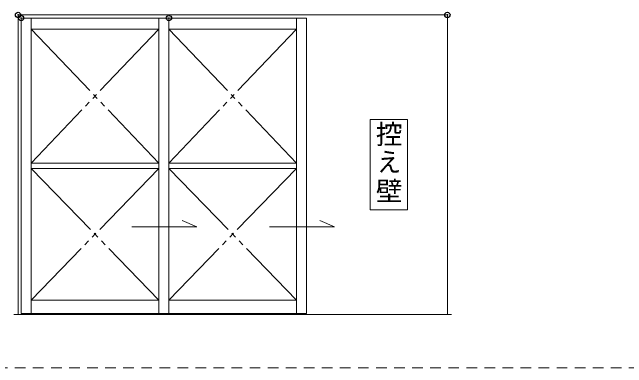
# Model space of a CAD drawing. Units: millimetres on the paper. Extents: x -303 to 303, y -152 to 152.
# Drawn here: x -186.1 to -128.3, y 44 to 77.5 of the extents above; entities that cross this region are included whole.
import ezdxf
from ezdxf.enums import TextEntityAlignment as Align

# ---------------------------------------------------------------- set-up
doc = ezdxf.new("R2010")
doc.units = ezdxf.units.MM
doc.header["$PDMODE"] = 32
doc.header["$PDSIZE"] = 0.5
doc.linetypes.add('USER1', pattern=[10.5, 8, -0.5, 0.5, -0.5, 0.5, -0.5])
doc.linetypes.add('USER2', pattern=[1.7, 1, -0.7])
doc.layers.add('0-0_3一般', color=7, linetype='Continuous', lineweight=15)
doc.layers.add('0-4_Defpoints', color=7, linetype='Continuous')
doc.styles.add('ＭＳ Ｐゴシック', font='')
doc.styles.get('ＭＳ Ｐゴシック').set_extended_font_data('MS PGothic')

# ---------------------------------------------------------------- blocks, each defined once
blk = doc.blocks.new('グループ-5')
at = {"layer": '0-0_3一般', "linetype": 'USER2'}
blk.add_line((-190, 44), (190, 44), dxfattribs=at)
blk = doc.blocks.new('グループ-15')
at = {"layer": '0-0_3一般'}
blk.add_lwpolyline([(-63.043, 67.35), (-63.043, 58.85), (-59.543, 58.85), (-59.543, 67.35)], close=True, dxfattribs=at)
at = {"layer": '0-0_3一般', "style": 'ＭＳ Ｐゴシック'}
for s, p in [('控', (-62.518, 64.507)), ('壁', (-62.518, 59.154))]:
    blk.add_text(s, height=1.833, dxfattribs=at).set_placement(p, align=Align.BOTTOM_LEFT)
at = {"layer": '0-0_3一般', "style": 'ＭＳ Ｐゴシック', "width": 0.9}
blk.add_text('え', height=1.833, dxfattribs=at).set_placement((-62.398, 61.901), align=Align.BOTTOM_LEFT)
blk = doc.blocks.new('グループ-16')
at = {"layer": '0-0_3一般'}
for p, q in [((-96.207, 77.2), (-96.207, 49)), ((-96.207, 77.2), (-55.793, 77.2)), ((-55.793, 77.2), (-55.793, 49)), ((-95.909, 49.099), (-95.909, 76.902)), ((-95.909, 76.902), (-95.67, 76.902)), ((-95.67, 76.902), (-95.204, 76.902)), ((-95.204, 76.902), (-94.965, 76.902)), ((-94.995, 76.902), (-82.951, 76.902)), ((-94.965, 76.902), (-94.965, 49.099)), ((-82.951, 49.099), (-82.951, 76.902)), ((-82.951, 76.902), (-82.712, 76.902)), ((-82.712, 76.902), (-82.246, 76.902)), ((-82.246, 76.902), (-82.007, 76.902)), ((-82.037, 76.902), (-69.993, 76.902)), ((-82.007, 76.902), (-82.007, 49.099)), ((-69.993, 49.099), (-69.993, 76.902)), ((-69.288, 76.902), (-69.049, 76.902)), ((-69.049, 76.902), (-69.049, 49.099)), ((-82.951, 75.869), (-94.965, 75.869)), ((-69.993, 75.869), (-82.007, 75.869)), ((-82.951, 63.249), (-94.965, 63.249)), ((-69.993, 63.249), (-82.007, 63.249)), ((-94.965, 62.752), (-82.951, 62.752)), ((-82.007, 62.752), (-69.993, 62.752)), ((-80.758, 57.868), (-79.367, 57.273)), ((-67.8, 57.868), (-66.409, 57.273)), ((-85.484, 57.273), (-79.367, 57.273)), ((-72.526, 57.273), (-66.409, 57.273)), ((-94.965, 50.37), (-82.951, 50.37)), ((-82.007, 50.37), (-69.993, 50.37)), ((-96.604, 49), (-55.396, 49)), ((-94.965, 49.099), (-95.204, 49.099)), ((-82.951, 49.099), (-94.965, 49.099)), ((-82.712, 49.099), (-82.951, 49.099)), ((-69.993, 49.099), (-82.007, 49.099)), ((-69.754, 49.099), (-69.993, 49.099)), ((-69.288, 49.099), (-69.754, 49.099)), ((-69.049, 49.099), (-69.288, 49.099))]:
    blk.add_line(p, q, dxfattribs=at)
at = {"layer": '0-0_3一般', "linetype": 'USER1'}
for p, q in [((-94.965, 75.869), (-82.951, 63.249)), ((-82.951, 75.869), (-94.965, 63.249)), ((-82.007, 75.869), (-69.993, 63.249)), ((-69.993, 75.869), (-82.007, 63.249)), ((-94.965, 62.752), (-82.951, 50.37)), ((-82.951, 62.752), (-94.965, 50.37)), ((-69.993, 62.752), (-82.007, 50.37)), ((-82.007, 62.752), (-69.993, 50.37))]:
    blk.add_line(p, q, dxfattribs=at)
at = {"layer": '0-0_3一般'}
for points in [[(-69.993, 76.902), (-69.754, 76.902), (-69.288, 76.902)], [(-95.204, 49.099), (-95.67, 49.099), (-95.909, 49.099)], [(-82.007, 49.099), (-82.246, 49.099), (-82.712, 49.099)]]:
    blk.add_lwpolyline(points, dxfattribs=at)
blk.add_blockref('グループ-15', (0, 0), dxfattribs=at)

msp = doc.modelspace()

# ---------------------------------------------------------------- linework, layer by layer
at = {"layer": '0-4_Defpoints'}
for p in [(-185.582, 77.2), (-185.284, 76.902), (-171.382, 76.902), (-145.168, 77.2)]:
    msp.add_point(p, dxfattribs=at)

# ---------------------------------------------------------------- block references
at = {"layer": '0-0_3一般'}
for name in ['グループ-5', 'グループ-16']:
    msp.add_blockref(name, (-89.375, 0), dxfattribs=at)

doc.saveas('drawing.dxf')
